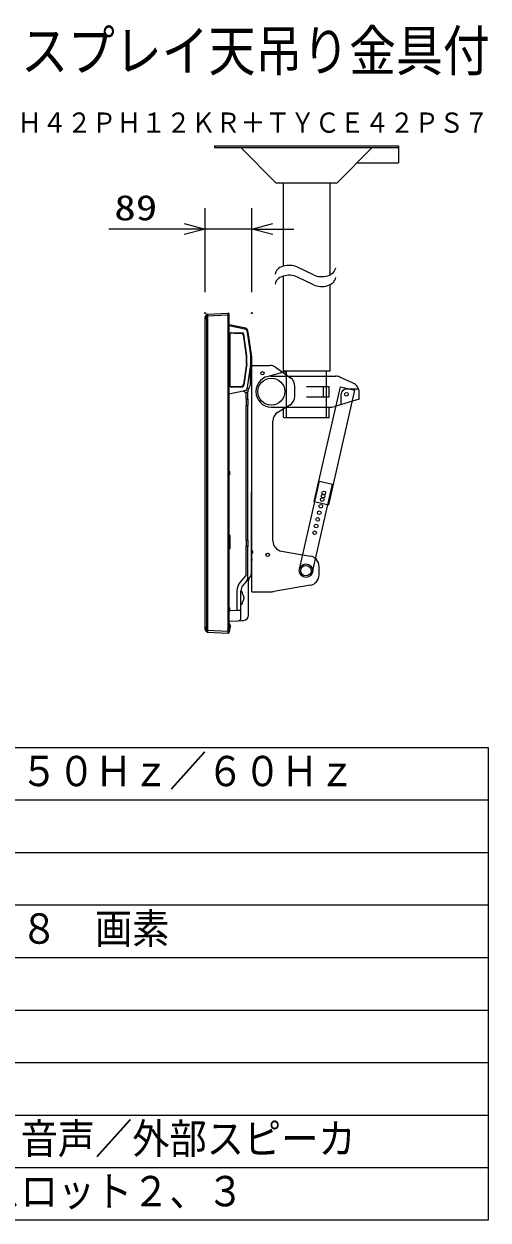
# Model space of a CAD drawing. Units: millimetres, scale not verified. Extents: x -63 to 63, y -57 to 57.
# Drawn here: x 18.3 to 62.5, y -56.5 to 57.4 of the extents above; entities that cross this region are included whole.
import ezdxf
from ezdxf.enums import TextEntityAlignment as Align

# ---------------------------------------------------------------- set-up
doc = ezdxf.new("R2010")
doc.units = ezdxf.units.MM
doc.header["$LTSCALE"] = 0.190236
doc.header["$PDMODE"] = 32
doc.header["$PDSIZE"] = 0.0951
for name, color, linetype in [('0-0_MOJI1', 2, 'Continuous'), ('0-1_TOUROKU', 1, 'Continuous'), ('0-2_GAIKEI', 1, 'Continuous'), ('0-3_WAKU', 3, 'Continuous'), ('0-4_Defpoints', 7, 'Continuous')]:
    doc.layers.add(name, color=color, linetype=linetype)
doc.styles.add('ＭＳ ゴシック', font='')
doc.styles.get('ＭＳ ゴシック').set_extended_font_data('MS Gothic')

# ---------------------------------------------------------------- blocks, each defined once
blk = doc.blocks.new('_OPEN30')
at = {"layer": '0-3_WAKU', "color": 7}
blk.add_line((0, 0), (-1, 0), dxfattribs=at)
blk.add_lwpolyline([(-1, 0.26795), (0, 0), (-1, -0.26795)], dxfattribs=at)

msp = doc.modelspace()

# ---------------------------------------------------------------- linework, layer by layer
at = {"layer": '0-2_GAIKEI', "color": 7}
for p, q in [((36.4563, 45.7692), (53.9564, 45.7692)), ((36.4563, 45.7692), (36.4563, 45.6092)), ((36.4563, 45.6092), (53.9564, 45.6092)), ((38.9563, 45.6092), (42.2963, 42.2692)), ((48.1163, 42.2692), (51.4564, 45.6092)), ((53.9564, 45.7692), (53.9564, 44.1692)), ((50.0063, 44.1692), (53.9564, 44.1692)), ((42.2963, 42.2692), (48.1163, 42.2692)), ((42.9788, 42.2455), (42.9788, 34.3138)), ((47.4338, 42.2455), (47.4338, 33.4963)), ((47.4338, 42.2455), (47.4338, 33.4963)), ((47.4338, 42.2455), (47.4338, 33.4963)), ((42.9788, 33.3705), (42.9788, 24.3125)), ((47.4338, 32.553), (47.4338, 24.3125)), ((47.4338, 32.553), (47.4338, 24.3125)), ((47.4338, 32.553), (47.4338, 24.3125)), ((35.5563, 29.4702), (35.7106, 29.7164)), ((35.7716, 29.7515), (35.7702, 29.7514)), ((35.7716, 29.7515), (37.7038, 29.8527)), ((37.7038, 29.8527), (37.7563, 29.8527)), ((37.7038, 29.8527), (37.7038, 29.8527)), ((37.7563, 29.6527), (37.7038, 29.6527)), ((37.8063, 29.6527), (37.7563, 29.6527)), ((37.8063, 29.8027), (37.8063, 29.6527)), ((37.8063, 29.6527), (37.8063, -0.4423)), ((35.5563, -0.2454), (35.5563, 29.4702)), ((38.0203, 28.7055), (37.8063, 28.751)), ((39.6484, 27.9308), (39.6107, 28.1993)), ((39.6347, 28.0287), (39.9613, 25.7044)), ((39.9613, 25.7044), (39.8865, 26.237)), ((39.9199, 25.1778), (39.9199, 25.6324)), ((39.9589, 25.6869), (39.9589, 11.6962)), ((39.9613, 25.7014), (39.9613, 25.7044)), ((39.6035, 22.7746), (39.9059, 24.9736)), ((40.0063, 24.8802), (41.6859, 24.8802)), ((40.0063, 3.3302), (40.0063, 24.8802)), ((41.4651, 23.8024), (43.0915, 24.2499)), ((42.2671, 24.694), (43.6876, 23.6794)), ((47.4338, 24.3125), (42.9788, 24.3125)), ((47.2813, 24.3125), (43.1313, 24.3125)), ((43.2813, 23.8552), (43.2813, 24.1052)), ((43.2988, 19.9052), (43.2988, 24.3125)), ((47.1138, 19.9052), (47.1138, 24.3125)), ((39.6327, 22.9661), (39.629, 22.96)), ((39.63, 22.9672), (39.6327, 22.9661)), ((41.8563, 23.8552), (47.9662, 23.8552)), ((44.1063, 21.9487), (44.1063, 22.8656)), ((45.9316, 11.9087), (48.432, 22.826)), ((49.6426, 23.1959), (48.3775, 23.7667)), ((48.432, 22.826), (49.8259, 22.5068)), ((37.8215, 22.1569), (39.3302, 22.4802)), ((47.3255, 11.5894), (49.8259, 22.5068)), ((50.2313, 21.6552), (47.8982, 20.9482)), ((48.5063, 21.1325), (48.5063, 22.1302)), ((49.0063, 22.6302), (50.1696, 22.6302)), ((50.2313, 21.6552), (50.2313, 22.2844)), ((41.8563, 20.9052), (47.6082, 20.9052)), ((43.6178, 21.0895), (42.2427, 20.2709)), ((43.0313, 20.8802), (43.0563, 20.9052)), ((43.0313, 19.9302), (43.0313, 20.8802)), ((43.0563, 20.9052), (47.3563, 20.9052)), ((47.3563, 20.9052), (47.3813, 20.8802)), ((47.3813, 19.9302), (47.3813, 20.8802)), ((42.0063, 8.1742), (42.0063, 19.5617)), ((43.0313, 19.9302), (43.0563, 19.9052)), ((43.0563, 19.9052), (47.3563, 19.9052)), ((47.3563, 19.9052), (47.3813, 19.9302)), ((44.5374, 5.4721), (46.4585, 13.8548)), ((46.4585, 13.8548), (47.6964, 13.5711)), ((39.9613, 11.6962), (39.9613, 12.7642)), ((45.7753, 5.1884), (47.6964, 13.5711)), ((39.9613, 5.1507), (39.9613, 11.6962)), ((45.9316, 11.9087), (47.3255, 11.5894)), ((42.8383, 7.1884), (45.5744, 6.722)), ((46.4063, 4.9242), (46.4063, 5.7362)), ((39.9613, 5.0539), (39.9613, 5.1507)), ((39.6863, 1.0929), (39.6863, 4.3622)), ((45.5744, 3.9384), (42.0897, 3.3444)), ((40.0063, 3.3302), (41.9217, 3.3302)), ((37.8063, 0.5199), (38.7244, 0.568)), ((38.7296, 0.5683), (39.0169, 0.5833)), ((39.0169, 0.5833), (39.0955, 0.5875)), ((39.0955, 0.5875), (39.2125, 0.5936)), ((35.7106, -0.5059), (35.564, -0.272)), ((37.7038, -0.6423), (35.7702, -0.541)), ((37.7563, -0.6423), (37.7038, -0.6423)), ((37.7038, -0.6423), (37.7038, -0.6423)), ((37.8063, -0.4423), (37.8063, -0.5923))]:
    msp.add_line(p, q, dxfattribs=at)
at = {"layer": '0-2_GAIKEI'}
for p, q in [((45.8719, 33.4993), (44.3397, 34.2313)), ((45.8719, 32.556), (44.3397, 33.288)), ((35.7106, -0.3067), (35.7106, 29.7164)), ((37.7038, 29.653), (35.7106, 29.5486)), ((35.7702, 29.7514), (35.7702, -0.3067)), ((37.7038, 29.8527), (37.7038, -0.6423)), ((35.7106, 29.5172), (35.5563, 29.2711)), ((39.3302, 28.33), (37.8063, 28.6566)), ((37.8963, 22.9611), (37.8963, 27.8505)), ((37.9413, 22.9024), (37.9413, 27.9092)), ((38.0516, 28.0004), (39.1046, 27.9636)), ((39.4796, 25.7684), (39.2028, 27.7807)), ((39.5311, 25.7755), (39.248, 27.8341)), ((39.9059, 25.8366), (39.6035, 28.0356)), ((39.4888, 25.1785), (39.4888, 25.6331)), ((39.5408, 25.1785), (39.5408, 25.6331)), ((39.4796, 25.0432), (39.2028, 23.0309)), ((39.5311, 25.0362), (39.248, 22.9775)), ((39.8631, 23.1842), (39.8812, 24.7944)), ((38.0516, 22.8112), (39.1046, 22.848)), ((38.343, 22.8764), (39.0595, 22.9014)), ((45.2063, 22.8802), (47.3748, 22.8802)), ((46.8063, 22.8802), (46.8063, 21.8802)), ((47.3748, 21.8802), (47.3748, 22.8802)), ((39.1339, 22.4381), (39.4151, 22.307)), ((39.6107, 22.307), (39.4151, 22.307)), ((39.4151, 22.307), (39.4151, 21.6577)), ((39.4151, 21.6577), (39.644, 21.6577)), ((39.4484, 21.6577), (39.4484, 21.0527)), ((39.6107, 21.6577), (39.6107, 22.3569)), ((39.644, 21.0527), (39.644, 21.6577)), ((39.6847, 22.6187), (39.7671, 22.7528)), ((45.2063, 21.8802), (47.3748, 21.8802)), ((39.644, 21.0527), (39.4151, 21.0527)), ((39.4151, 21.0527), (39.4151, 8.2477)), ((39.6107, 8.2477), (39.6107, 21.0527)), ((37.8403, 14.7802), (37.8063, 14.7802)), ((37.8063, 14.4302), (37.8403, 14.4302)), ((37.8403, 14.4302), (37.8403, 14.7802)), ((37.9026, 14.4767), (37.9026, 14.7338)), ((37.9419, 8.6827), (37.8063, 8.6827)), ((37.9419, 7.4277), (37.9419, 8.6827)), ((39.4151, 8.2477), (39.6913, 8.2477)), ((39.4484, 8.2477), (39.4484, 7.6427)), ((39.644, 7.6427), (39.644, 8.2477)), ((37.8063, 7.4277), (37.9419, 7.4277)), ((39.644, 7.6427), (39.4151, 7.6427)), ((39.4151, 7.6427), (39.4151, 4.875)), ((39.6134, 4.739), (39.6107, 7.6427)), ((39.6913, 7.6427), (39.644, 7.6427)), ((39.9688, 7.2402), (39.9613, 7.2402)), ((39.9613, 6.9702), (39.9688, 6.9702)), ((40.0112, 7.239), (39.9688, 7.2427)), ((39.9688, 7.2427), (39.9688, 6.9677)), ((39.9688, 6.9677), (40.0112, 6.9714)), ((40.0112, 7.239), (40.0112, 6.9714)), ((40.0548, 7.2032), (40.0548, 7.0072)), ((39.9613, 6.2999), (39.985, 6.2999)), ((39.9838, 6.4552), (39.985, 6.4552)), ((39.985, 6.4552), (39.9863, 6.4552)), ((39.985, 6.4552), (39.985, 6.2999)), ((39.985, 6.2999), (39.9863, 6.2999)), ((39.9863, 6.4552), (39.9863, 6.2999)), ((39.4151, 4.875), (38.8577, 4.2107)), ((39.4601, 4.2746), (39.8546, 4.7452)), ((39.1368, 3.8893), (39.4601, 4.2746)), ((38.5653, 3.4072), (38.5653, 1.5502)), ((38.9613, 1.5502), (38.9613, 3.4072)), ((38.9613, 3.3502), (39.0433, 3.3387)), ((39.0348, 3.3399), (38.9686, 3.3492)), ((39.2363, 2.7902), (39.2363, 2.6802)), ((37.8403, 1.8202), (37.8063, 1.8202)), ((37.8063, 1.4702), (37.8403, 1.4702)), ((37.8403, 1.4702), (37.8403, 1.8202)), ((38.5653, 1.5502), (37.9017, 1.5154)), ((37.9026, 1.5166), (37.9026, 1.7738)), ((38.9613, 1.5502), (38.5653, 1.5502)), ((39.0433, 2.1317), (38.9613, 2.1202)), ((38.9613, 0.8177), (38.9613, 1.5502)), ((38.9686, 2.1212), (39.0348, 2.1305)), ((37.8188, 0.387), (37.8063, 0.3916)), ((37.8063, 0.0302), (37.8413, 0.0302)), ((37.8413, 0.1252), (37.8073, 0.1252)), ((37.8188, 0.387), (37.8188, 0.1252)), ((37.8903, 0.2052), (37.8413, 0.2052)), ((37.8413, 0.0302), (37.8413, 0.2052)), ((37.8413, -0.1448), (37.8413, 0.0302)), ((37.8903, -0.1448), (37.8903, 0.2052)), ((37.9526, -0.0984), (37.9526, 0.1588)), ((38.7259, 0.569), (38.7244, 0.568)), ((38.7244, 0.568), (38.7285, 0.5682)), ((38.7296, 0.5683), (38.7285, 0.5682)), ((35.5563, -0.0606), (35.7106, -0.3067)), ((35.7716, -0.3413), (37.7038, -0.4426)), ((37.7038, -0.4423), (37.7563, -0.4423)), ((37.8063, -0.4423), (37.7563, -0.4423)), ((37.7563, -0.6423), (37.7563, -0.4423)), ((37.8688, -0.4248), (37.8388, -0.4548)), ((37.8413, -0.1448), (37.8903, -0.1448)), ((37.8688, -0.1448), (37.8688, -0.4248))]:
    msp.add_line(p, q, dxfattribs=at)
at = {"layer": '0-2_GAIKEI', "color": 7}
for points in [[(39.4151, 28.4091), (38.4903, 28.6056), (38.0203, 28.7055)], [(39.9589, 25.6869), (39.959, 25.6871), (39.959, 25.6873), (39.9591, 25.6874), (39.9591, 25.6876), (39.9592, 25.6878), (39.9592, 25.688), (39.9593, 25.6882), (39.9593, 25.6883), (39.9594, 25.6885), (39.9595, 25.6887), (39.9595, 25.6889), (39.9596, 25.689), (39.9596, 25.6892), (39.9597, 25.6894), (39.9597, 25.6896), (39.9598, 25.6898), (39.9598, 25.6899), (39.9598, 25.6901), (39.9599, 25.6903), (39.9599, 25.6905), (39.96, 25.6906), (39.96, 25.6908), (39.9601, 25.691), (39.9601, 25.6912), (39.9602, 25.6914), (39.9602, 25.6915), (39.9602, 25.6917), (39.9603, 25.6919), (39.9603, 25.6921), (39.9604, 25.6923), (39.9604, 25.6924), (39.9604, 25.6926), (39.9605, 25.6928), (39.9605, 25.693), (39.9605, 25.6932), (39.9606, 25.6934), (39.9606, 25.6935), (39.9606, 25.6937), (39.9607, 25.6939)], [(39.9607, 25.6939), (39.9607, 25.6941), (39.9607, 25.6943), (39.9608, 25.6944), (39.9608, 25.6946), (39.9608, 25.6948), (39.9608, 25.695), (39.9609, 25.6952), (39.9609, 25.6954), (39.9609, 25.6955), (39.961, 25.6957), (39.961, 25.6959), (39.961, 25.6961), (39.961, 25.6963), (39.961, 25.6965), (39.9611, 25.6966), (39.9611, 25.6968), (39.9611, 25.697), (39.9611, 25.6972), (39.9611, 25.6974), (39.9612, 25.6976), (39.9612, 25.6977), (39.9612, 25.6979), (39.9612, 25.6981), (39.9612, 25.6983), (39.9612, 25.6985), (39.9612, 25.6987), (39.9613, 25.6988), (39.9613, 25.699), (39.9613, 25.6992), (39.9613, 25.6994), (39.9613, 25.6996), (39.9613, 25.6998), (39.9613, 25.7), (39.9613, 25.7001), (39.9613, 25.7003), (39.9613, 25.7005), (39.9613, 25.7007), (39.9613, 25.7009), (39.9613, 25.7011)], [(39.9613, 25.7011), (39.9613, 25.7012), (39.9613, 25.7014)], [(39.9613, 5.0521), (39.9613, 5.0522), (39.9613, 5.0522), (39.9613, 5.0522), (39.9613, 5.0523), (39.9613, 5.0523), (39.9613, 5.0524), (39.9613, 5.0524), (39.9613, 5.0524), (39.9613, 5.0525), (39.9613, 5.0525), (39.9613, 5.0526), (39.9613, 5.0526)], [(39.9613, 5.0505), (39.9613, 5.0506), (39.9613, 5.0506), (39.9613, 5.0506), (39.9613, 5.0507), (39.9613, 5.0507), (39.9613, 5.0508), (39.9613, 5.0508), (39.9613, 5.0508), (39.9613, 5.0509), (39.9613, 5.0509), (39.9613, 5.051), (39.9613, 5.051), (39.9613, 5.051), (39.9613, 5.0511), (39.9613, 5.0511), (39.9613, 5.0512), (39.9613, 5.0512), (39.9613, 5.0513), (39.9613, 5.0513), (39.9613, 5.0513), (39.9613, 5.0514), (39.9613, 5.0514), (39.9613, 5.0515), (39.9613, 5.0515), (39.9613, 5.0515), (39.9613, 5.0516), (39.9613, 5.0516), (39.9613, 5.0517), (39.9613, 5.0517), (39.9613, 5.0517), (39.9613, 5.0518), (39.9613, 5.0518), (39.9613, 5.0519), (39.9613, 5.0519), (39.9613, 5.052), (39.9613, 5.052), (39.9613, 5.052), (39.9613, 5.0521), (39.9613, 5.0521)]]:
    msp.add_lwpolyline(points, dxfattribs=at)
at = {"layer": '0-2_GAIKEI'}
for points in [[(37.9931, 27.9592), (38.3508, 27.9467), (39.0595, 27.9102)], [(37.9931, 22.8524), (38.3508, 22.8649), (38.3505, 22.8738)], [(39.0863, 3.2892), (39.0863, 3.2397), (39.0863, 3.1637)], [(39.0863, 2.3067), (39.0863, 2.2308), (39.0863, 2.1812)], [(38.7261, 0.5692), (38.7262, 0.5691), (38.7263, 0.5691), (38.7263, 0.5691), (38.7264, 0.5691), (38.7265, 0.569), (38.7265, 0.569), (38.7266, 0.569), (38.7267, 0.5689), (38.7267, 0.5689), (38.7268, 0.5689), (38.7269, 0.5689), (38.727, 0.5688), (38.727, 0.5688), (38.7271, 0.5688), (38.7272, 0.5688), (38.7273, 0.5687), (38.7273, 0.5687), (38.7274, 0.5687), (38.7275, 0.5687), (38.7275, 0.5686), (38.7276, 0.5686), (38.7277, 0.5686), (38.7278, 0.5686), (38.7278, 0.5686), (38.7279, 0.5686), (38.728, 0.5685), (38.7281, 0.5685), (38.7281, 0.5685), (38.7282, 0.5685), (38.7283, 0.5685), (38.7284, 0.5685), (38.7284, 0.5685), (38.7285, 0.5684), (38.7286, 0.5684), (38.7287, 0.5684), (38.7287, 0.5684), (38.7288, 0.5684), (38.7289, 0.5684), (38.729, 0.5684)], [(38.729, 0.5684), (38.729, 0.5684), (38.7291, 0.5684), (38.7292, 0.5684), (38.7293, 0.5684), (38.7293, 0.5684), (38.7294, 0.5684), (38.7295, 0.5684), (38.7296, 0.5684), (38.7297, 0.5684), (38.7297, 0.5684), (38.7298, 0.5684)], [(37.8388, -0.4548), (37.8088, -0.4848), (37.8063, -0.4848)]]:
    msp.add_lwpolyline(points, dxfattribs=at)
for centre, radius in [((41.0063, 24.1302), 0.1625), ((49.0063, 22.1302), 0.175), ((46.7848, 12.4314), 0.175), ((46.8541, 12.7382), 0.175), ((46.5637, 11.471), 0.175), ((46.7089, 12.1046), 0.175), ((46.2733, 10.2039), 0.175), ((46.4185, 10.8374), 0.175), ((45.9829, 8.9367), 0.175), ((46.1281, 9.5703), 0.175), ((41.5063, 6.8302), 0.1625)]:
    msp.add_circle(centre, radius, dxfattribs=at)
at = {"layer": '0-2_GAIKEI', "color": 7}
for centre, radius in [((41.8563, 22.3802), 1.2875), ((45.1563, 5.3302), 0.6425), ((45.1563, 5.3302), 0.495)]:
    msp.add_circle(centre, radius, dxfattribs=at)
for centre, radius, start, end in [((35.7742, 29.6765), 0.075, 93, 147.91402), ((37.7563, 29.8027), 0.05, 0, 90), ((39.3631, 28.1645), 0.25, 8, 78), ((38.4201, 25.6323), 1.4998, 0.00167, 7.82879), ((38.4201, 25.1779), 1.4998, 352.17121, 359.99833), ((41.6859, 23.8802), 1, 54.46232, 90), ((43.1313, 24.1052), 0.15, 0, 105.38236), ((41.8563, 22.3802), 1.475, 90, 270), ((43.1063, 22.8656), 1, 0, 54.46232), ((47.9662, 22.8552), 1, 65.71418, 90), ((49.2313, 22.2844), 1, 0, 65.71418), ((39.257, 22.8222), 0.3498, 282.08878, 352.17553), ((43.1063, 21.9487), 1, 300.76272, 0), ((49.0063, 22.1302), 0.5, 90, 180), ((47.6082, 21.9052), 1, 270, 286.8584), ((43.0063, 19.5617), 1, 120.76272, 180), ((43.0063, 8.1742), 1, 180, 260.32664), ((45.4063, 5.7362), 1, 0, 80.32664), ((40.1823, 4.3637), 0.496, 141.07866, 180.16279), ((39.4613, 5.0539), 0.5, 321.87125, 359.6918), ((39.4613, 5.0539), 0.5, 355.22575, 359.67054), ((39.4613, 5.0539), 0.5, 359.67054, 0), ((45.4063, 4.9242), 1, 279.67336, 0), ((40.1863, 4.3622), 0.5, 179.33548, 180), ((41.9217, 4.3302), 1, 270, 279.67336), ((39.1863, 1.0929), 0.5, 273, 0), ((35.6063, -0.2454), 0.05, 180, 212.08598), ((35.7742, -0.4661), 0.075, 212.08598, 267), ((37.7563, -0.5923), 0.05, 270, 0)]:
    msp.add_arc(centre, radius, start, end, dxfattribs=at)
at = {"layer": '0-2_GAIKEI'}
for centre, radius, start, end in [((38.0463, 27.8505), 0.15, 88, 180), ((37.9913, 27.9092), 0.05, 88, 180), ((39.0542, 27.7603), 0.15, 7.83046, 88), ((39.0994, 27.8136), 0.15, 7.83046, 88), ((39.257, 27.988), 0.3498, 7.8245, 77.9112), ((38.4963, 25.6331), 0.9925, 0, 7.83046), ((38.4963, 25.1785), 0.9925, 352.16954, 0), ((38.4963, 25.6331), 1.0445, 0, 7.83046), ((38.4963, 25.1785), 1.0445, 352.16954, 0), ((38.0463, 22.9611), 0.15, 180, 272), ((37.9913, 22.9024), 0.05, 180, 272), ((39.0542, 23.0513), 0.15, 272, 352.16954), ((39.0994, 22.998), 0.15, 272, 352.16954), ((39.0713, 23.1341), 0.7934, 325.59099, 3.62562), ((40.1107, 22.3569), 0.5, 148.43491, 180), ((37.8403, 14.7152), 0.065, 16.60155, 90), ((37.8403, 14.4952), 0.065, 270, 343.39845), ((37.4713, 14.6052), 0.45, 0, 16.60155), ((37.4713, 14.6052), 0.45, 343.39845, 0), ((39.8369, 6.8156), 0.13, 15.88085, 16.89551), ((39.0963, 6.6049), 0.9, 0, 15.88085), ((40.0068, 7.1892), 0.05, 16.25703, 85), ((40.0068, 7.0212), 0.05, 275, 343.74297), ((39.7188, 7.1052), 0.35, 0, 16.25703), ((39.7188, 7.1052), 0.35, 343.74297, 0), ((39.8369, 6.3942), 0.13, 343.10449, 344.11915), ((39.6863, 6.2999), 0.3, 336.44354, 0), ((39.6863, 6.2999), 0.2986, 337.05787, 0), ((39.0963, 6.6049), 0.9, 344.11915, 0), ((39.9363, 6.4552), 0.0486, 0, 6.22291), ((39.9363, 6.4552), 0.05, 0, 11.2075), ((38.9375, 4.7046), 0.6768, 320.55717, 2.90935), ((40.2772, 3.2391), 1.7202, 145.60905, 174.39095), ((39.7113, 3.4072), 0.75, 140, 180), ((39.0363, 3.2892), 0.05, 0, 82), ((39.1863, 3.1637), 0.1, 180, 223.76174), ((39.1863, 2.3067), 0.1, 136.23826, 180), ((38.7963, 2.7902), 0.44, 0, 43.76174), ((38.7963, 2.6802), 0.44, 316.23826, 0), ((37.8403, 1.7552), 0.065, 16.60155, 90), ((37.8403, 1.5352), 0.065, 270, 343.39845), ((37.4713, 1.6452), 0.45, 0, 16.60155), ((37.4713, 1.6452), 0.45, 343.39845, 0), ((39.0363, 2.1812), 0.05, 278, 0), ((37.4924, 0.1802), 0.3864, 3.70971, 32.35843), ((37.8903, 0.1402), 0.065, 16.60155, 90), ((37.5213, 0.0302), 0.45, 0, 16.60155), ((37.5213, 0.0302), 0.45, 343.39845, 0), ((38.7113, 0.8177), 0.25, 274.23679, 0), ((37.7668, -0.1108), 0.05, 16.25703, 37.82319), ((37.7668, -0.2788), 0.05, 322.17681, 343.74297), ((37.4788, -0.1948), 0.35, 0, 16.25703), ((37.4788, -0.1948), 0.35, 343.74297, 0), ((37.8903, -0.0798), 0.065, 270, 343.39845)]:
    msp.add_arc(centre, radius, start, end, dxfattribs=at)
for centre, major_axis, ratio, start_param, end_param in [((43.5556, 33.5128), (1.3327, 0), 0.666667, 0.94183783, 3.09076751), ((46.656, 34.2178), (1.3327, 0), 0.666667, 4.08343048, 6.23236016), ((43.5556, 32.5695), (1.3327, 0), 0.666667, 0.94183783, 3.09076751), ((46.656, 33.2745), (1.3327, 0), 0.666667, 4.08343048, 6.23236016), ((36.1403, -0.4853), (-0.3003, 0.4353), 0.708426, 0.73887987, 1.22177701), ((36.1364, -0.4853), (-0.2691, 0.3979), 0.624016, 0.74489823, 1.30771471), ((33.8876, -0.4423), (3.8162, 0), 0.052408, 6.28181578, 6.28318531)]:
    msp.add_ellipse(centre, major_axis=major_axis, ratio=ratio, start_param=start_param, end_param=end_param, dxfattribs=at)
at = {"layer": '0-2_GAIKEI', "color": 7}
msp.add_ellipse((39.7113, 5.0539), major_axis=(-0.25, 0), ratio=0.907341, start_param=3.13528758, end_param=3.14159265, dxfattribs=at)
at = {"layer": '0-3_WAKU'}
for p, q in [((35.5563, 31.8587), (35.5563, 39.8587)), ((40.0063, 31.8587), (40.0063, 39.8587)), ((33.5563, 37.8587), (26.3896, 37.8587)), ((40.0063, 37.8587), (35.5563, 37.8587)), ((42.0063, 37.8587), (44.0063, 37.8587))]:
    msp.add_line(p, q, dxfattribs=at)
at = {"layer": '0-3_WAKU', "color": 4}
for p, q in [((-62.5001, -11.5), (62.5001, -11.5)), ((62.5001, -11.5), (62.5001, -56.5001)), ((62.5001, -56.5001), (-62.5001, -56.5001))]:
    msp.add_line(p, q, dxfattribs=at)
at = {"layer": '0-3_WAKU', "color": 1}
for p, q in [((-62.5001, -16.5), (62.5001, -16.5)), ((-62.5001, -21.5), (62.5001, -21.5)), ((-62.5001, -26.5), (62.5001, -26.5)), ((-62.5001, -31.5001), (62.5001, -31.5001)), ((-62.5001, -36.5001), (62.5001, -36.5001)), ((-62.5001, -41.5001), (62.5001, -41.5001)), ((-62.5001, -46.5001), (62.5001, -46.5001)), ((-62.5001, -51.5001), (62.5001, -51.5001))]:
    msp.add_line(p, q, dxfattribs=at)
at = {"layer": '0-4_Defpoints'}
for p in [(35.5563, 37.8587), (35.5563, 29.8587), (40.0063, 29.8587)]:
    msp.add_point(p, dxfattribs=at)

# ---------------------------------------------------------------- block references
at = {"layer": '0-3_WAKU', "xscale": 2, "yscale": 2}
msp.add_blockref('_OPEN30', (35.5563, 37.8587), dxfattribs=at)
at = {"layer": '0-3_WAKU', "xscale": 2, "yscale": 2, "rotation": 180}
msp.add_blockref('_OPEN30', (40.0063, 37.8587), dxfattribs=at)

# ---------------------------------------------------------------- texts
at = {"layer": '0-0_MOJI1', "style": 'ＭＳ ゴシック'}
for s, height, width, p in [('ハイビジョンプラズマディスプレイ天吊り金具付', 3.848, 0.85, (-35.5001, 51.7599)), ('ＡＣ１００Ｖ±１０％\u3000５０Ｈｚ／６０Ｈｚ', 2.887, 0.9, (-21, -16.0551)), ('水平１０２４×垂直７６８\u3000画素', 2.887, 0.9, (-21, -31.0552)), ('ビデオ・音声／Ｓ映像・音声／外部スピーカ', 2.887, 0.9, (-21, -51.0552)), ('シリアル／ＰＣ／拡張スロット２、３', 2.887, 0.9, (-21, -56.0552))]:
    msp.add_text(s, height=height, dxfattribs=dict(at, width=width)).set_placement(p, align=Align.BOTTOM_LEFT)
at = {"layer": '0-1_TOUROKU', "style": 'ＭＳ ゴシック', "width": 0.9}
msp.add_text('ＴＨ４２ＰＨ１２ＫＲ＋ＴＹＣＥ４２ＰＳ７', height=1.925, dxfattribs=at).set_placement((15.3, 46.4496), align=Align.BOTTOM_LEFT)
at = {"layer": '0-3_WAKU', "style": 'ＭＳ ゴシック', "width": 1.25}
msp.add_text('89', height=2.406, dxfattribs=at).set_placement((26.906, 37.9683), align=Align.BOTTOM_LEFT)

doc.saveas('drawing.dxf')
